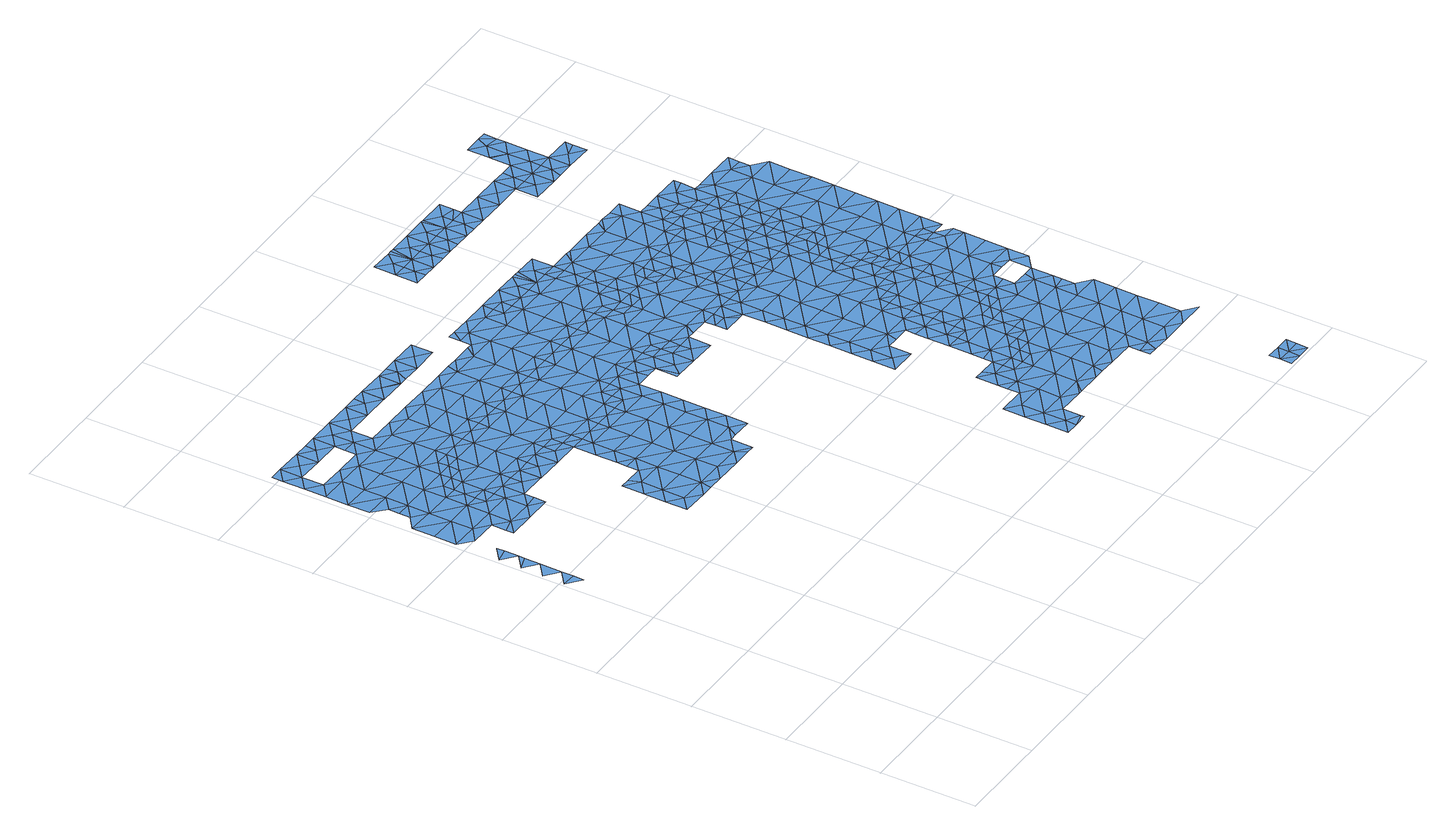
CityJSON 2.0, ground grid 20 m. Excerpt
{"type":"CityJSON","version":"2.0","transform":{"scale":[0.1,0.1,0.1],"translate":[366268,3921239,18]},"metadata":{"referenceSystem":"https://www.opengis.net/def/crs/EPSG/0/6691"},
"CityObjects":{
"waterbody1":{"type":"WaterBody","attributes":{"name":"9","class":"1140","function":"1","WaterBodyRiverFloodingRiskAttribute.description":"5","WaterBodyRiverFloodingRiskAttribute.rankOrg":"1","WaterBodyRiverFloodingRiskAttribute.adminType":"2","WaterBodyRiverFloodingRiskAttribute.scale":"L1"},"geometry":[{"type":"MultiSurface","lod":"1","boundaries":[[[0,1,2]],[[2,1,3]],[[4,3,5]],[[6,7,5]],[[7,6,8]],[[9,10,8]],[[10,9,11]],[[12,13,14]],[[15,14,16]],[[12,14,15]],[[17,13,12]],[[16,18,15]],[[12,19,17]],[[17,19,20]],[[21,22,23]],[[24,25,26]],[[27,12,15]],[[23,22,18]],[[28,29,30]],[[30,20,28]],[[31,22,21]],[[20,19,28]],[[27,19,12]],[[15,18,32]],[[26,29,24]],[[33,34,25]],[[35,36,34]],[[18,22,32]],[[29,28,24]],[[37,33,25]],[[15,32,27]],[[38,28,19]],[[33,35,34]],[[25,24,37]],[[39,40,36]],[[35,39,36]],[[41,38,19]],[[31,42,22]],[[43,32,22]],[[41,19,27]],[[44,24,28]],[[45,46,40]],[[39,45,40]],[[38,44,28]],[[44,37,24]],[[27,32,47]],[[33,48,35]],[[49,42,31]],[[50,51,27]],[[50,27,47]],[[22,42,43]],[[41,27,51]],[[52,45,39]],[[47,32,43]],[[44,53,37]],[[37,54,33]],[[55,38,41]],[[56,55,41]],[[53,54,37]],[[41,51,56]],[[57,47,43]],[[39,58,52]],[[59,42,49]],[[33,54,48]],[[43,42,60]],[[60,42,59]],[[61,57,43]],[[62,38,55]],[[38,63,44]],[[60,61,43]],[[45,52,64]],[[62,63,38]],[[44,63,53]],[[52,58,64]],[[62,55,65]],[[66,54,53]],[[67,48,54]],[[58,68,64]],[[63,66,53]],[[61,60,69]],[[70,68,58]],[[65,71,62]],[[68,72,64]],[[73,71,65]],[[74,61,69]],[[75,67,54]],[[76,63,62]],[[69,60,77]],[[71,76,62]],[[75,54,66]],[[69,78,74]],[[79,72,68]],[[70,79,68]],[[80,81,67]],[[69,77,78]],[[75,80,67]],[[82,78,77]],[[80,70,81]],[[83,63,76]],[[84,78,82]],[[85,79,70]],[[66,86,75]],[[87,83,76]],[[66,63,86]],[[88,80,75]],[[70,80,85]],[[63,83,86]],[[82,89,84]],[[90,78,84]],[[91,88,75]],[[86,91,75]],[[88,92,80]],[[87,93,83]],[[94,79,85]],[[85,80,92]],[[89,95,84]],[[90,84,95]],[[93,96,83]],[[83,96,86]],[[85,92,94]],[[91,97,88]],[[89,98,95]],[[86,99,91]],[[100,96,93]],[[92,101,94]],[[96,99,86]],[[89,102,98]],[[103,95,98]],[[99,104,91]],[[92,105,101]],[[101,106,94]],[[100,107,96]],[[91,104,97]],[[108,103,98]],[[108,98,102]],[[108,109,103]],[[107,110,96]],[[101,105,106]],[[104,111,97]],[[99,96,112]],[[106,105,113]],[[107,114,110]],[[96,110,112]],[[104,99,115]],[[105,116,113]],[[106,113,117]],[[114,118,110]],[[104,115,111]],[[99,112,115]],[[116,119,113]],[[117,113,119]],[[120,110,118]],[[121,119,116]],[[120,122,110]],[[112,110,122]],[[112,123,115]],[[111,115,124]],[[119,121,125]],[[118,126,120]],[[127,125,121]],[[125,128,119]],[[126,129,120]],[[123,112,122]],[[124,115,123]],[[130,125,127]],[[129,131,120]],[[125,130,128]],[[120,132,122]],[[123,133,124]],[[132,123,122]],[[134,131,129]],[[120,131,132]],[[132,135,123]],[[134,136,131]],[[123,135,133]],[[136,137,131]],[[131,137,132]],[[135,138,133]],[[139,138,135]],[[136,140,137]],[[135,132,141]],[[132,137,141]],[[140,142,137]],[[135,143,139]],[[135,141,143]],[[142,144,137]],[[139,143,145]],[[141,137,146]],[[142,147,144]],[[137,144,146]],[[145,143,148]],[[143,141,149]],[[147,150,144]],[[141,146,149]],[[148,143,149]],[[151,152,148]],[[153,154,152]],[[148,149,151]],[[146,144,155]],[[144,150,155]],[[152,151,153]],[[156,155,150]],[[149,146,157]],[[149,158,151]],[[159,153,151]],[[146,155,157]],[[156,160,155]],[[161,159,151]],[[149,157,158]],[[158,161,151]],[[155,162,157]],[[155,160,162]],[[157,163,158]],[[162,160,164]],[[161,158,165]],[[157,162,166]],[[159,161,167]],[[168,167,161]],[[164,169,162]],[[163,157,166]],[[161,165,168]],[[165,158,163]],[[170,166,162]],[[171,165,163]],[[162,169,172]],[[166,170,163]],[[172,169,173]],[[170,162,172]],[[171,163,174]],[[173,175,172]],[[176,163,170]],[[174,163,176]],[[177,178,179]],[[180,175,178]],[[181,172,175]],[[172,182,170]],[[183,174,176]],[[182,176,170]],[[178,177,180]],[[184,183,176]],[[181,175,180]],[[182,172,181]],[[177,185,180]],[[186,184,176]],[[182,186,176]],[[185,177,187]],[[185,188,180]],[[180,188,181]],[[188,189,181]],[[189,190,181]],[[181,190,182]],[[191,184,186]],[[190,192,182]],[[192,193,182]],[[182,193,186]],[[194,191,186]],[[193,194,186]],[[191,194,195]]]}]},
"waterbody2":{"type":"WaterBody","attributes":{"name":"9","class":"1140","function":"1","WaterBodyRiverFloodingRiskAttribute.description":"5","WaterBodyRiverFloodingRiskAttribute.rankOrg":"2","WaterBodyRiverFloodingRiskAttribute.adminType":"2","WaterBodyRiverFloodingRiskAttribute.scale":"L1"},"geometry":[{"type":"MultiSurface","lod":"1","boundaries":[[[50,47,196]],[[196,47,57]],[[51,50,196]],[[65,55,56]],[[56,51,197]],[[51,196,197]],[[57,61,196]],[[65,56,197]],[[198,197,196]],[[198,196,61]],[[73,65,197]],[[199,73,197]],[[198,199,197]],[[198,61,74]],[[74,78,198]],[[199,200,73]],[[87,76,71]],[[71,73,200]],[[78,201,198]],[[87,71,200]],[[198,202,199]],[[90,201,78]],[[199,203,200]],[[200,93,87]],[[198,201,202]],[[203,93,200]],[[90,95,201]],[[199,202,203]],[[201,204,202]],[[100,93,203]],[[201,95,204]],[[202,205,203]],[[204,205,202]],[[203,107,100]],[[95,103,204]],[[103,109,204]],[[203,206,107]],[[203,205,206]],[[207,108,102]],[[208,205,204]],[[109,208,204]],[[209,109,108]],[[114,107,206]],[[108,207,209]],[[209,208,109]],[[118,114,206]],[[207,210,209]],[[211,212,205]],[[205,208,211]],[[206,205,212]],[[206,212,118]],[[210,213,209]],[[209,213,208]],[[214,213,210]],[[213,215,208]],[[208,216,211]],[[126,118,212]],[[211,217,212]],[[212,129,126]],[[214,218,213]],[[208,215,216]],[[217,129,212]],[[218,219,213]],[[211,216,217]],[[215,213,220]],[[134,129,217]],[[218,221,219]],[[213,219,220]],[[216,222,217]],[[216,215,222]],[[217,136,134]],[[221,223,219]],[[215,220,222]],[[223,224,219]],[[224,225,219]],[[219,225,220]],[[217,226,136]],[[217,222,226]],[[225,227,220]],[[220,227,222]],[[140,136,226]],[[222,228,226]],[[226,142,140]],[[225,229,227]],[[222,227,228]],[[229,230,227]],[[226,231,142]],[[226,228,231]],[[230,232,227]],[[227,233,228]],[[147,142,231]],[[232,230,234]],[[233,227,232]],[[147,231,150]],[[235,150,231]],[[231,228,235]],[[234,236,232]],[[228,233,235]],[[237,233,232]],[[156,150,235]],[[232,236,237]],[[236,238,237]],[[235,233,239]],[[156,235,160]],[[239,233,237]],[[238,240,237]],[[160,235,241]],[[235,239,241]],[[242,243,244]],[[245,239,237]],[[246,237,240]],[[164,160,241]],[[240,243,247]],[[243,242,247]],[[246,240,247]],[[242,248,247]],[[245,237,246]],[[245,249,239]],[[164,241,169]],[[241,239,249]],[[250,246,247]],[[248,250,247]],[[169,241,249]],[[246,251,245]],[[173,169,249]],[[179,249,245]],[[248,252,250]],[[251,246,250]],[[253,179,245]],[[178,173,249]],[[251,253,245]],[[252,254,250]],[[178,249,179]],[[175,173,178]],[[250,255,251]],[[177,179,253]],[[250,254,255]],[[251,256,253]],[[253,187,177]],[[254,257,255]],[[251,255,258]],[[257,259,255]],[[251,258,256]],[[187,253,256]],[[185,260,188]],[[260,187,256]],[[185,187,260]],[[258,255,261]],[[255,259,261]],[[260,262,188]],[[189,262,190]],[[189,188,262]],[[261,259,263]],[[256,264,260]],[[256,258,265]],[[262,266,190]],[[258,261,265]],[[265,267,256]],[[192,266,193]],[[268,262,260]],[[192,190,266]],[[269,268,260]],[[263,270,261]],[[256,267,264]],[[260,264,269]],[[266,271,193]],[[271,195,194]],[[272,265,261]],[[194,193,271]],[[272,261,270]],[[273,266,262]],[[274,264,267]],[[271,275,195]],[[273,262,268]],[[276,267,265]],[[277,276,265]],[[278,272,270]],[[265,272,277]],[[267,279,274]],[[278,270,280]],[[281,279,267]],[[281,267,276]],[[268,282,273]],[[271,266,283]],[[284,272,278]],[[285,286,271]],[[275,271,286]],[[266,273,283]],[[283,285,271]],[[280,287,278]],[[282,288,273]],[[289,284,278]],[[289,278,287]],[[288,290,273]],[[273,290,283]],[[291,289,287]],[[292,286,285]],[[283,293,285]],[[291,287,294]],[[290,288,295]],[[293,283,290]],[[296,289,291]],[[297,292,285]],[[294,298,291]],[[295,299,290]],[[300,296,291]],[[285,293,297]],[[298,300,291]],[[299,301,290]],[[302,300,298]],[[292,297,303]],[[304,302,298]],[[305,297,293]],[[306,301,299]],[[293,290,307]],[[308,309,310]],[[307,290,301]],[[302,311,300]],[[311,312,313]],[[309,314,315]],[[305,316,297]],[[303,297,316]],[[313,300,311]],[[304,317,302]],[[309,308,314]],[[306,318,301]],[[305,293,307]],[[319,315,320]],[[321,312,311]],[[322,312,321]],[[322,323,324]],[[318,325,301]],[[315,314,320]],[[308,326,314]],[[325,327,301]],[[301,327,307]],[[328,319,329]],[[311,302,330]],[[329,319,320]],[[302,317,330]],[[323,322,321]],[[331,316,305]],[[330,332,311]],[[333,305,307]],[[327,333,307]],[[332,334,311]],[[335,320,314]],[[311,334,321]],[[336,337,338]],[[339,340,317]],[[341,337,326]],[[335,314,326]],[[342,329,320]],[[341,338,337]],[[343,331,305]],[[321,344,323]],[[330,317,340]],[[345,344,321]],[[345,321,334]],[[346,333,327]],[[343,305,333]],[[347,330,340]],[[335,326,337]],[[336,348,337]],[[339,349,340]],[[327,350,346]],[[351,320,335]],[[342,320,351]],[[352,347,340]],[[333,346,353]],[[352,340,349]],[[354,335,337]],[[350,355,346]],[[356,349,357]],[[358,337,348]],[[356,342,351]],[[357,342,356]],[[358,354,337]],[[354,351,335]],[[359,360,361]],[[353,346,362]],[[363,358,348]],[[362,346,355]],[[364,349,356]],[[361,365,355]],[[352,349,364]],[[366,356,351]],[[367,368,352]],[[361,360,365]],[[355,369,362]],[[368,367,370]],[[367,352,364]],[[369,355,365]],[[363,371,358]],[[372,373,370]],[[360,374,365]],[[366,351,354]],[[372,375,373]],[[366,376,356]],[[356,377,364]],[[378,379,380]],[[374,381,365]],[[370,367,372]],[[376,377,356]],[[371,382,358]],[[377,367,364]],[[365,381,369]],[[383,362,369]],[[384,371,380]],[[372,385,375]],[[358,386,354]],[[385,374,387]],[[387,375,385]],[[381,388,369]],[[389,372,367]],[[388,383,369]],[[384,382,371]],[[390,381,374]],[[385,390,374]],[[377,389,367]],[[386,358,382]],[[391,376,366]],[[392,381,390]],[[366,354,391]],[[389,393,372]],[[372,394,385]],[[391,354,386]],[[385,394,390]],[[395,392,390]],[[391,396,376]],[[376,397,377]],[[372,393,394]],[[398,395,390]],[[397,376,396]],[[389,377,397]],[[397,399,389]],[[390,394,398]],[[393,389,399]],[[399,400,393]],[[394,401,398]],[[402,395,398]],[[394,393,403]],[[394,403,401]],[[404,398,401]],[[393,400,403]],[[398,404,402]]]}]},
"waterbody3":{"type":"WaterBody","attributes":{"name":"9","class":"1140","function":"1","WaterBodyRiverFloodingRiskAttribute.description":"5","WaterBodyRiverFloodingRiskAttribute.rankOrg":"1","WaterBodyRiverFloodingRiskAttribute.adminType":"2","WaterBodyRiverFloodingRiskAttribute.scale":"L1"},"geometry":[{"type":"MultiSurface","lod":"1","boundaries":[[[405,406,407]],[[407,406,408]],[[407,408,409]],[[409,408,410]],[[408,411,410]],[[412,410,411]],[[413,414,415]],[[414,416,415]],[[416,414,417]],[[418,419,420]],[[248,419,418]],[[419,248,242]],[[421,422,102]],[[207,102,422]],[[422,210,207]],[[214,210,423]],[[423,218,214]],[[424,425,426]],[[427,428,429]],[[430,428,431]],[[432,424,433]],[[434,431,413]],[[433,417,414]],[[413,415,435]],[[415,416,436]],[[433,437,417]],[[438,426,425]],[[426,438,439]],[[425,427,440]],[[424,427,425]],[[424,428,427]],[[441,442,236]],[[428,424,431]],[[432,431,424]],[[427,443,440]],[[431,432,413]],[[432,433,413]],[[414,413,433]],[[426,439,437]],[[424,426,433]],[[433,426,437]],[[420,444,445]],[[419,244,420]],[[242,244,419]],[[446,406,405]],[[428,430,447]],[[406,411,408]],[[411,448,412]],[[449,448,450]],[[451,450,430]],[[450,451,452]],[[453,452,451]],[[454,453,451]],[[430,431,451]],[[434,451,431]],[[451,434,454]],[[434,455,454]],[[423,210,422]],[[423,456,218]],[[457,223,456]],[[436,458,457]],[[459,460,458]],[[420,244,444]],[[238,236,442]],[[229,225,461]],[[224,461,225]],[[456,223,221]],[[449,462,448]],[[462,412,448]],[[446,463,429]],[[427,429,463]],[[463,443,427]],[[446,429,406]],[[406,429,428]],[[447,406,428]],[[447,411,406]],[[447,430,411]],[[430,448,411]],[[448,430,450]],[[454,421,453]],[[454,422,421]],[[455,422,454]],[[455,423,422]],[[455,435,423]],[[434,435,455]],[[434,413,435]],[[423,435,456]],[[456,435,415]],[[415,457,456]],[[415,436,457]],[[441,464,445]],[[441,445,444]],[[441,444,442]],[[244,442,444]],[[243,442,244]],[[243,238,442]],[[240,238,243]],[[461,230,229]],[[458,230,461]],[[230,458,460]],[[234,230,460]],[[234,460,236]],[[236,460,441]],[[460,459,441]],[[457,458,461]],[[457,461,223]],[[224,223,461]],[[221,218,456]]]}]},
"waterbody4":{"type":"WaterBody","attributes":{"name":"9","class":"1140","function":"1","WaterBodyRiverFloodingRiskAttribute.description":"5","WaterBodyRiverFloodingRiskAttribute.rankOrg":"2","WaterBodyRiverFloodingRiskAttribute.adminType":"2","WaterBodyRiverFloodingRiskAttribute.scale":"L1"},"geometry":[{"type":"MultiSurface","lod":"1","boundaries":[[[465,466,467]],[[466,465,468]],[[468,465,469]],[[469,467,470]],[[467,471,470]],[[469,465,467]],[[469,470,472]],[[127,472,470]],[[470,128,127]],[[128,470,471]]]}]},
"waterbody5":{"type":"WaterBody","attributes":{"name":"9","class":"1140","function":"1","WaterBodyRiverFloodingRiskAttribute.description":"5","WaterBodyRiverFloodingRiskAttribute.rankOrg":"1","WaterBodyRiverFloodingRiskAttribute.adminType":"2","WaterBodyRiverFloodingRiskAttribute.scale":"L1"},"geometry":[{"type":"MultiSurface","lod":"1","boundaries":[[[473,474,475]],[[476,475,474]],[[477,476,474]],[[478,476,477]],[[473,479,474]],[[480,481,478]],[[477,480,478]],[[482,477,474]],[[479,473,483]],[[479,482,474]],[[484,481,480]],[[482,485,477]],[[486,480,477]],[[485,486,477]],[[486,484,480]],[[487,485,482]],[[488,489,484]],[[486,488,484]],[[490,489,488]],[[487,491,485]],[[492,490,488]],[[493,490,492]],[[494,491,487]],[[486,495,488]],[[496,493,492]],[[486,485,495]],[[497,492,488]],[[495,485,491]],[[498,497,488]],[[499,496,492]],[[495,498,488]],[[494,500,491]],[[497,501,492]],[[501,499,492]],[[502,491,500]],[[503,497,498]],[[504,502,500]],[[495,491,505]],[[495,506,498]],[[498,507,503]],[[505,491,502]],[[506,507,498]],[[502,504,508]],[[495,505,506]],[[509,505,502]],[[506,510,507]],[[511,502,508]],[[512,507,510]],[[512,513,514]],[[511,509,502]],[[509,506,505]],[[513,512,510]],[[508,515,511]],[[506,516,510]],[[513,510,517]],[[518,506,509]],[[516,517,510]],[[519,520,521]],[[516,506,518]],[[521,522,515]],[[521,520,522]],[[511,515,523]],[[509,524,518]],[[516,525,517]],[[526,522,520]],[[509,511,524]],[[527,517,525]],[[515,522,523]],[[528,527,525]],[[524,511,523]],[[529,516,518]],[[525,530,528]],[[531,528,530]],[[531,532,533]],[[534,529,518]],[[526,535,522]],[[536,525,516]],[[532,531,530]],[[518,524,534]],[[529,536,516]],[[536,530,525]],[[523,522,537]],[[538,532,530]],[[539,535,526]],[[537,522,535]],[[524,523,540]],[[540,523,537]],[[534,541,529]],[[542,530,536]],[[538,530,542]],[[534,524,541]],[[541,524,540]],[[543,535,539]],[[544,538,542]],[[545,538,544]],[[537,535,543]],[[546,545,544]],[[547,542,536]],[[529,541,548]],[[549,550,551]],[[536,529,552]],[[549,546,544]],[[553,543,539]],[[551,546,549]],[[552,529,548]],[[544,542,554]],[[549,555,550]],[[537,543,556]],[[540,537,557]],[[555,558,559]],[[560,549,544]],[[559,550,555]],[[557,537,556]],[[547,536,552]],[[561,544,554]],[[555,562,558]],[[554,542,547]],[[541,540,563]],[[560,544,561]],[[564,558,562]],[[565,564,562]],[[540,557,563]],[[566,567,565]],[[552,548,568]],[[547,569,554]],[[548,541,570]],[[571,549,560]],[[566,565,562]],[[567,336,338]],[[552,572,547]],[[570,541,563]],[[571,573,549]],[[552,568,574]],[[568,548,570]],[[575,562,555]],[[576,571,560]],[[552,574,572]],[[336,567,566]],[[555,549,573]],[[569,547,577]],[[547,572,577]],[[348,336,566]],[[578,571,576]],[[575,555,573]],[[566,562,575]],[[579,348,566]],[[575,579,566]],[[577,580,578]],[[573,571,581]],[[571,578,581]],[[363,348,579]],[[578,580,581]],[[575,378,579]],[[582,573,581]],[[380,363,579]],[[575,573,583]],[[575,583,378]],[[579,378,380]],[[380,371,363]],[[573,582,583]],[[379,378,583]]]}]},
"waterbody6":{"type":"WaterBody","attributes":{"name":"9","class":"1140","function":"1","WaterBodyRiverFloodingRiskAttribute.description":"5","WaterBodyRiverFloodingRiskAttribute.rankOrg":"2","WaterBodyRiverFloodingRiskAttribute.adminType":"2","WaterBodyRiverFloodingRiskAttribute.scale":"L1"},"geometry":[{"type":"MultiSurface","lod":"1","boundaries":[[[183,184,584]],[[167,168,585]],[[586,587,184]],[[586,195,588]],[[587,589,184]],[[585,590,167]],[[191,195,586]],[[191,586,184]],[[584,174,183]],[[591,584,184]],[[165,171,585]],[[585,168,165]],[[171,174,585]],[[174,584,590]],[[587,586,588]],[[591,184,589]],[[584,591,590]],[[585,174,590]]]}]},
"waterbody7":{"type":"WaterBody","attributes":{"name":"9","class":"1140","function":"1","WaterBodyRiverFloodingRiskAttribute.description":"5","WaterBodyRiverFloodingRiskAttribute.rankOrg":"1","WaterBodyRiverFloodingRiskAttribute.adminType":"2","WaterBodyRiverFloodingRiskAttribute.scale":"L1"},"geometry":[{"type":"MultiSurface","lod":"1","boundaries":[[[304,298,592]],[[349,339,357]],[[357,339,593]],[[329,357,593]],[[357,329,342]],[[319,328,594]],[[592,594,328]],[[592,328,317]],[[593,317,328]],[[338,595,596]],[[597,598,599]],[[599,598,600]],[[598,601,600]],[[601,602,600]],[[603,604,605]],[[606,604,607]],[[605,602,603]],[[608,609,610]],[[280,270,611]],[[270,612,611]],[[287,280,611]],[[294,287,613]],[[341,595,338]],[[326,308,341]],[[329,593,328]],[[339,317,593]],[[304,592,317]],[[613,298,294]],[[594,592,614]],[[287,611,613]],[[611,612,615]],[[615,612,616]],[[617,618,619]],[[620,619,618]],[[621,616,612]],[[270,263,612]],[[257,622,259]],[[621,622,623]],[[610,624,608]],[[625,608,624]],[[626,608,625]],[[626,609,608]],[[627,609,626]],[[628,629,630]],[[628,620,629]],[[631,620,628]],[[632,620,631]],[[632,633,620]],[[632,634,633]],[[634,635,633]],[[636,635,634]],[[637,635,636]],[[637,594,635]],[[637,315,594]],[[309,315,637]],[[308,310,595]],[[595,310,638]],[[638,310,636]],[[639,638,636]],[[640,638,639]],[[641,642,639]],[[641,639,643]],[[644,643,639]],[[644,606,643]],[[644,645,606]],[[644,631,645]],[[644,634,631]],[[645,646,606]],[[647,646,645]],[[626,646,647]],[[647,645,628]],[[646,605,606]],[[648,605,646]],[[605,648,600]],[[649,600,648]],[[649,650,600]],[[625,651,646]],[[650,652,599]],[[653,599,652]],[[653,654,599]],[[622,655,623]],[[655,622,656]],[[257,656,622]],[[254,656,257]],[[263,259,612]],[[259,621,612]],[[259,622,621]],[[617,616,621]],[[619,616,617]],[[619,615,616]],[[615,619,633]],[[633,614,615]],[[614,611,615]],[[614,613,611]],[[592,613,614]],[[592,298,613]],[[654,597,599]],[[650,599,600]],[[600,602,605]],[[651,648,646]],[[606,605,604]],[[607,643,606]],[[634,644,639]],[[639,642,640]],[[596,595,638]],[[341,308,595]],[[637,310,309]],[[594,315,319]],[[594,614,635]],[[310,637,636]],[[636,634,639]],[[635,614,633]],[[620,633,619]],[[631,634,632]],[[645,631,628]],[[618,629,620]],[[628,630,647]],[[630,627,647]],[[647,627,626]],[[626,625,646]]]}]},
"waterbody8":{"type":"WaterBody","attributes":{"name":"9","class":"1140","function":"1","WaterBodyRiverFloodingRiskAttribute.description":"5","WaterBodyRiverFloodingRiskAttribute.rankOrg":"2","WaterBodyRiverFloodingRiskAttribute.adminType":"2","WaterBodyRiverFloodingRiskAttribute.scale":"L1"},"geometry":[{"type":"MultiSurface","lod":"1","boundaries":[[[657,658,659]],[[660,657,659]],[[661,662,663]],[[663,662,664]],[[665,664,662]],[[666,667,668]],[[669,670,668]],[[671,672,669]],[[673,672,674]],[[662,661,666]],[[668,671,669]],[[675,658,657]],[[671,668,667]],[[663,657,660]],[[676,665,662]],[[676,662,666]],[[676,666,668]],[[670,676,668]],[[664,657,663]],[[675,657,664]],[[674,672,671]],[[677,669,672]],[[677,672,678]],[[678,672,673]]]}]},
"waterbody9":{"type":"WaterBody","attributes":{"name":"9","class":"1140","function":"1","WaterBodyRiverFloodingRiskAttribute.description":"5","WaterBodyRiverFloodingRiskAttribute.rankOrg":"1","WaterBodyRiverFloodingRiskAttribute.adminType":"2","WaterBodyRiverFloodingRiskAttribute.scale":"L1"},"geometry":[{"type":"MultiSurface","lod":"1","boundaries":[[[679,680,681]],[[681,680,669]],[[676,680,679]],[[682,677,678]],[[683,684,682]],[[685,684,683]],[[685,669,684]],[[670,669,680]],[[679,686,676]],[[664,687,688]],[[689,664,688]],[[687,664,690]],[[675,664,689]],[[665,676,686]],[[689,688,691]],[[658,675,689]],[[691,658,689]],[[669,677,684]],[[681,669,685]],[[680,676,670]],[[664,665,686]],[[664,686,690]],[[690,686,679]],[[677,682,684]]]}]},
"waterbody10":{"type":"WaterBody","attributes":{"name":"9","class":"1140","function":"1","WaterBodyRiverFloodingRiskAttribute.description":"5","WaterBodyRiverFloodingRiskAttribute.rankOrg":"2","WaterBodyRiverFloodingRiskAttribute.adminType":"2","WaterBodyRiverFloodingRiskAttribute.scale":"L1"},"geometry":[{"type":"MultiSurface","lod":"1","boundaries":[[[601,598,692]],[[693,692,598]],[[692,693,694]],[[693,695,694]],[[533,695,693]],[[533,532,695]],[[531,533,696]],[[528,531,696]],[[527,528,697]],[[697,517,527]],[[513,517,697]],[[512,514,698]],[[698,514,699]],[[514,697,699]],[[699,697,696]],[[699,696,700]],[[700,696,654]],[[654,696,693]],[[597,654,693]],[[692,694,701]],[[694,695,546]],[[696,533,693]],[[532,545,695]],[[696,697,528]],[[702,638,640]],[[596,638,702]],[[567,596,702]],[[567,338,596]],[[513,697,514]],[[703,700,652]],[[699,703,704]],[[640,642,702]],[[567,702,565]],[[558,564,705]],[[642,641,706]],[[607,604,706]],[[602,692,701]],[[603,602,701]],[[641,643,706]],[[706,643,607]],[[564,565,705]],[[702,705,565]],[[642,705,702]],[[706,705,642]],[[701,705,706]],[[707,705,701]],[[558,705,707]],[[559,558,707]],[[551,550,694]],[[550,707,694]],[[551,694,546]],[[545,546,695]],[[545,532,538]],[[698,501,497]],[[499,501,698]],[[503,698,497]],[[699,704,499]],[[604,603,701]],[[604,701,706]],[[601,692,602]],[[701,694,707]],[[550,559,707]],[[507,512,503]],[[503,512,698]],[[698,699,499]],[[700,703,699]],[[700,654,653]],[[653,652,700]],[[597,693,598]]]}]},
"waterbody11":{"type":"WaterBody","attributes":{"name":"9","class":"1140","function":"1","WaterBodyRiverFloodingRiskAttribute.description":"5","WaterBodyRiverFloodingRiskAttribute.rankOrg":"2","WaterBodyRiverFloodingRiskAttribute.adminType":"2","WaterBodyRiverFloodingRiskAttribute.scale":"L1"},"geometry":[{"type":"MultiSurface","lod":"1","boundaries":[[[708,709,710]],[[708,711,709]],[[712,711,708]],[[711,713,709]],[[714,713,711]],[[713,715,709]],[[716,709,715]],[[716,710,709]]]}]},
"waterbody12":{"type":"WaterBody","attributes":{"name":"9","class":"1140","function":"1","WaterBodyRiverFloodingRiskAttribute.description":"5","WaterBodyRiverFloodingRiskAttribute.rankOrg":"1","WaterBodyRiverFloodingRiskAttribute.adminType":"2","WaterBodyRiverFloodingRiskAttribute.scale":"L1"},"geometry":[{"type":"MultiSurface","lod":"1","boundaries":[[[282,268,269]],[[717,288,282]],[[288,717,279]],[[274,279,717]],[[368,370,718]],[[374,360,719]],[[359,720,344]],[[375,719,721]],[[345,334,721]],[[313,722,300]],[[296,300,722]],[[284,289,723]],[[722,723,289]],[[322,324,724]],[[350,327,725]],[[350,725,361]],[[355,350,361]],[[295,288,726]],[[726,299,295]],[[727,299,726]],[[306,299,727]],[[325,318,725]],[[318,720,725]],[[324,720,318]],[[272,284,723]],[[324,323,720]],[[296,722,289]],[[724,324,727]],[[728,724,727]],[[723,722,728]],[[728,276,723]],[[264,274,269]],[[322,724,312]],[[323,344,720]],[[324,318,727]],[[722,724,728]],[[720,359,725]],[[325,725,327]],[[727,318,306]],[[728,727,726]],[[726,279,728]],[[360,359,719]],[[282,269,717]],[[288,279,726]],[[269,274,717]],[[281,728,279]],[[281,276,728]],[[723,276,277]],[[277,272,723]],[[312,724,722]],[[313,312,722]],[[345,721,344]],[[719,344,721]],[[344,719,359]],[[359,361,725]],[[387,374,719]],[[375,387,719]],[[373,375,721]],[[373,721,370]],[[370,721,718]],[[721,334,718]],[[332,718,334]],[[332,330,718]],[[347,718,330]],[[347,352,718]],[[368,718,352]]]}]},
"waterbody13":{"type":"WaterBody","attributes":{"name":"9","class":"1140","function":"1","WaterBodyRiverFloodingRiskAttribute.description":"5","WaterBodyRiverFloodingRiskAttribute.rankOrg":"1","WaterBodyRiverFloodingRiskAttribute.adminType":"2","WaterBodyRiverFloodingRiskAttribute.scale":"L1"},"geometry":[{"type":"MultiSurface","lod":"1","boundaries":[[[729,730,731]],[[731,730,732]],[[733,734,735]],[[734,733,736]],[[737,673,736]],[[734,738,739]],[[740,741,739]],[[741,740,742]],[[742,740,743]],[[744,742,745]],[[744,746,742]],[[747,736,733]],[[748,746,749]],[[741,742,746]],[[748,741,746]],[[743,745,742]],[[750,739,741]],[[735,739,750]],[[735,734,739]],[[729,751,749]],[[735,747,733]],[[746,729,749]],[[747,737,736]],[[737,747,678]],[[738,740,739]],[[731,751,729]],[[744,752,746]],[[737,678,673]],[[729,752,730]],[[729,746,752]]]}]},
"waterbody14":{"type":"WaterBody","attributes":{"name":"9","class":"1140","function":"1","WaterBodyRiverFloodingRiskAttribute.description":"5","WaterBodyRiverFloodingRiskAttribute.rankOrg":"2","WaterBodyRiverFloodingRiskAttribute.adminType":"2","WaterBodyRiverFloodingRiskAttribute.scale":"L1"},"geometry":[{"type":"MultiSurface","lod":"1","boundaries":[[[753,754,755]],[[743,740,753]],[[738,734,756]],[[757,745,758]],[[757,758,759]],[[753,745,743]],[[753,760,745]],[[756,740,738]],[[756,734,761]],[[760,762,758]],[[755,760,753]],[[754,756,761]],[[756,754,740]],[[759,758,762]],[[740,754,753]],[[760,758,745]]]}]}
},
"vertices":[
[30,765,10],[31,786,10],[2,789,10],[31,812,10],[3,835,10],[32,858,10],[32,891,10],[4,881,10],[33,904,10],[33,933,10],[5,928,10],[33,950,10],[63,1065,9],[7,1066,10],[6,1020,10],[63,1019,9],[34,997,9],[7,1113,10],[91,996,9],[64,1112,9],[36,1135,9],[90,949,9],[119,972,9],[90,964,9],[65,1204,9],[9,1251,10],[9,1205,10],[120,1065,9],[65,1158,9],[37,1181,9],[36,1158,9],[147,949,9],[119,1018,9],[67,1297,9],[10,1297,10],[39,1320,10],[11,1344,10],[66,1250,9],[121,1157,9],[39,1366,10],[11,1390,10],[121,1111,9],[175,971,9],[176,1018,9],[122,1203,9],[40,1412,10],[12,1413,10],[148,1041,9],[95,1319,9],[203,948,9],[148,1064,9],[149,1087,9],[68,1389,9],[123,1249,9],[124,1296,9],[149,1133,9],[149,1110,9],[176,1041,9],[96,1365,9],[204,973,9],[204,994,9],[205,1040,9],[178,1156,9],[179,1202,9],[97,1412,9],[178,1133,9],[180,1249,9],[152,1318,9],[125,1388,9],[233,1017,9],[153,1365,9],[207,1156,9],[128,1411,9],[206,1133,9],[233,1040,9],[180,1295,9],[207,1179,9],[261,993,9],[262,1039,9],[154,1411,9],[181,1341,9],[153,1342,9],[262,993,9],[236,1202,9],[290,1016,9],[182,1387,9],[236,1248,9],[235,1178,9],[209,1318,9],[318,992,9],[290,1039,9],[237,1294,9],[210,1364,9],[264,1178,9],[210,1410,9],[318,1039,9],[292,1201,9],[266,1317,9],[346,1015,9],[293,1247,9],[292,1178,9],[238,1386,9],[374,991,9],[347,1038,9],[294,1293,9],[266,1363,9],[267,1409,9],[320,1177,9],[375,1015,9],[375,1038,9],[349,1200,9],[322,1316,9],[350,1246,9],[295,1386,9],[349,1177,9],[350,1292,9],[323,1362,9],[297,1409,9],[377,1176,9],[324,1408,9],[406,1199,9],[324,1362,9],[407,1245,9],[407,1291,9],[379,1315,9],[352,1385,9],[405,1176,9],[380,1361,9],[381,1407,9],[434,1175,9],[380,1364,9],[463,1198,9],[463,1244,9],[436,1314,9],[462,1175,9],[464,1291,9],[491,1175,9],[519,1197,9],[470,1314,9],[493,1313,9],[519,1174,9],[520,1244,9],[547,1174,9],[521,1290,9],[576,1196,9],[538,1313,9],[577,1243,9],[576,1173,9],[549,1312,9],[577,1289,9],[604,1173,9],[578,1335,9],[550,1335,9],[566,1358,9],[550,1359,9],[633,1196,9],[632,1173,9],[633,1242,9],[634,1288,9],[607,1358,9],[661,1172,9],[635,1334,9],[690,1195,9],[691,1287,9],[689,1172,9],[663,1311,9],[690,1241,9],[664,1357,9],[663,1334,9],[718,1171,9],[747,1240,9],[691,1310,9],[746,1194,9],[746,1171,9],[720,1310,9],[774,1170,9],[748,1286,9],[802,1124,9],[774,1147,9],[774,1124,9],[802,1147,9],[803,1193,9],[804,1239,9],[748,1309,9],[776,1309,9],[831,1146,9],[804,1286,9],[830,1123,9],[831,1170,9],[831,1193,9],[832,1216,9],[805,1309,9],[832,1239,9],[832,1262,9],[833,1285,9],[833,1308,9],
[177,1064,9],[178,1110,9],[234,1063,9],[234,1109,9],[235,1155,9],[290,1062,9],[291,1108,9],[292,1154,9],[347,1061,9],[348,1107,9],[348,1154,9],[403,991,9],[404,1060,9],[403,1014,9],[431,991,9],[404,1107,9],[405,1153,9],[460,1013,9],[459,990,9],[461,1060,9],[461,1106,9],[462,1152,9],[488,990,9],[517,1012,9],[517,1059,9],[516,989,9],[518,1105,9],[545,989,9],[545,1012,9],[545,1035,9],[519,1151,9],[574,1058,9],[575,1104,9],[574,1035,9],[602,1034,9],[575,1150,9],[631,1057,9],[631,1103,9],[630,1034,9],[632,1149,9],[659,1033,9],[687,1056,9],[687,1033,9],[688,1102,9],[716,1033,9],[689,1149,9],[743,986,9],[715,1010,9],[715,986,9],[745,1102,9],[744,1055,9],[744,1009,9],[772,986,9],[746,1148,9],[800,1008,9],[801,1054,9],[787,985,9],[802,1101,9],[828,985,9],[857,1007,9],[858,1100,9],[857,984,9],[858,1054,9],[885,984,9],[859,1146,9],[914,1007,8],[860,1192,9],[913,983,8],[887,1123,9],[914,1053,8],[860,1238,9],[915,1099,8],[888,1169,9],[887,1146,9],[942,983,8],[861,1285,9],[942,1029,8],[917,1191,9],[915,1122,8],[878,1308,9],[943,1075,8],[943,1052,8],[970,1006,8],[944,1122,8],[970,983,8],[944,1099,8],[916,1168,8],[917,1238,9],[971,1029,8],[918,1284,9],[890,1307,9],[999,982,8],[945,1168,8],[999,1028,8],[973,1191,9],[1027,1005,8],[947,1307,9],[974,1237,9],[1027,982,8],[973,1167,8],[1028,1028,8],[975,1283,9],[1055,981,8],[1001,1167,8],[1056,1028,8],[1030,1190,9],[1084,1004,8],[990,1306,9],[1084,981,8],[1031,1282,9],[1030,1167,8],[1031,1236,9],[1138,841,8],[1110,865,8],[1110,842,8],[1085,1050,8],[1057,1074,8],[1056,1051,8],[1139,865,8],[1111,888,8],[1003,1306,9],[1112,980,8],[1058,1166,8],[1111,911,8],[1139,911,8],[1085,1096,8],[1057,1097,8],[1086,1120,8],[1057,1120,8],[1058,1189,9],[1167,841,8],[1059,1212,9],[1111,934,8],[1140,934,8],[1113,1027,8],[1028,1305,9],[1113,1050,8],[1059,1259,9],[1113,1073,8],[1195,864,8],[1194,794,8],[1195,817,8],[1166,795,8],[1140,980,8],[1141,1003,8],[1166,818,8],[1168,933,8],[1060,1305,9],[1114,1119,8],[1114,1096,8],[1087,1235,9],[1141,1026,8],[1223,794,8],[1169,980,8],[1087,1212,9],[1196,910,8],[1169,1026,8],[1082,1258,9],[1252,863,8],[1115,1212,9],[1197,956,8],[1168,957,8],[1251,817,8],[1115,1165,8],[1143,1165,8],[1115,1188,9],[1116,1258,9],[1251,794,8],[1197,1002,8],[1143,1188,9],[1253,909,8],[1198,1049,8],[1170,1049,8],[1144,1234,9],[1170,1072,8],[1279,793,8],[1199,1095,8],[1170,1095,8],[1172,1164,8],[1171,1118,8],[1254,955,8],[1254,1001,8],[1279,747,8],[1307,746,8],[1279,770,8],[1172,1211,8],[1308,816,8],[1173,1257,9],[1308,770,8],[1200,1141,8],[1309,862,8],[1171,1141,8],[1173,1241,9],[1255,1048,8],[1200,1187,8],[1310,908,8],[1188,1210,8],[1256,1094,8],[1256,1140,8],[1229,1210,8],[1310,954,8],[1311,1001,8],[1257,1186,8],[1312,1047,8],[1312,1093,8],[1285,1163,8],[1286,1209,8],[1313,1139,8],[1285,1184,8],
[395,714,9],[399,737,9],[370,714,9],[342,738,9],[314,715,9],[314,761,9],[343,784,9],[315,807,9],[515,874,9],[571,873,9],[572,919,9],[600,896,9],[599,849,9],[771,939,9],[743,963,9],[714,940,9],[374,945,9],[402,968,9],[459,967,9],[513,781,9],[541,758,9],[570,781,9],[512,735,9],[456,782,9],[456,736,9],[400,829,9],[457,828,9],[514,828,9],[571,827,9],[458,875,9],[515,920,9],[601,942,9],[599,803,9],[556,758,9],[598,757,9],[540,712,9],[658,987,9],[687,1010,9],[523,712,9],[686,964,9],[666,941,9],[427,713,9],[400,783,9],[344,830,9],[336,853,9],[372,853,9],[401,876,9],[373,877,9],[373,899,9],[402,922,9],[458,921,9],[516,966,9],[573,965,9],[601,988,9],[633,988,9],[630,1011,9],[573,1012,9],[316,854,9],[484,712,9],[657,941,9],
[465,1383,9],[494,1406,9],[437,1407,9],[493,1360,9],[437,1360,9],[409,1384,9],[407,1407,9],[398,1361,9],
[902,244,8],[903,267,8],[874,244,8],[875,291,8],[903,313,8],[875,337,8],[931,252,8],[904,360,8],[876,383,8],[931,290,8],[931,244,8],[933,382,8],[960,312,8],[961,359,8],[988,289,8],[962,405,8],[933,407,8],[934,428,8],[1017,312,8],[962,451,8],[934,475,8],[995,289,8],[1018,358,8],[954,474,8],[990,428,8],[1018,404,8],[991,474,8],[1045,288,8],[991,451,8],[1074,311,8],[1019,427,8],[1068,288,8],[1074,357,8],[1075,403,8],[1047,427,8],[1102,287,8],[1131,356,8],[1076,449,8],[1130,310,8],[1047,450,8],[1076,473,8],[1048,473,8],[1158,286,8],[1132,449,8],[1104,472,8],[1132,402,8],[1158,240,8],[1177,240,8],[1158,263,8],[1186,263,8],[1187,309,8],[1188,355,8],[1133,495,8],[1214,239,8],[1105,495,8],[1105,518,8],[1189,448,8],[1134,541,8],[1105,541,8],[1134,564,8],[1106,565,8],[1189,402,8],[1243,262,8],[1190,494,8],[1244,308,8],[1163,564,8],[1271,239,8],[1245,354,8],[1245,401,8],[1191,540,8],[1300,261,8],[1191,586,8],[1163,587,8],[1163,610,8],[1247,539,8],[1246,447,8],[1192,633,8],[1164,656,8],[1164,633,8],[1247,493,8],[1328,238,8],[1219,563,8],[1193,679,8],[1301,307,8],[1301,354,8],[1165,702,8],[1164,679,8],[1220,609,8],[1220,588,8],[1193,725,8],[1302,400,8],[1165,725,8],[1165,749,8],[1194,771,8],[1166,772,8],[1275,470,8],[1254,562,8],[1303,446,8],[1249,632,8],[1275,516,8],[1249,678,8],[1275,496,8],[1250,724,8],[1250,609,8],[1276,562,8],[1277,608,8],[1251,770,8],[1305,585,8],[1305,631,8],[1306,677,8],[1307,723,8],
[748,1333,9],[692,1333,9],[805,1332,9],[786,1355,9],[834,1354,9],[777,1355,9],[720,1356,9],[768,1355,9],
[1083,958,8],[1140,957,8],[1083,912,8],[1138,818,8],[1138,795,8],[1049,589,8],[1050,612,8],[1021,589,8],[1022,635,8],[1050,635,8],[1050,658,8],[1051,681,8],[1051,704,8],[1022,681,8],[1023,728,8],[1051,727,8],[908,637,8],[880,660,8],[880,614,8],[970,959,8],[913,960,8],[1027,959,8],[1026,912,8],[969,913,8],[912,914,8],[884,891,8],[883,845,8],[912,868,8],[911,822,8],[884,938,8],[856,961,9],[872,938,9],[936,613,8],[937,660,8],[909,683,8],[881,707,8],[910,775,8],[882,799,8],[882,753,8],[967,775,8],[968,821,8],[968,867,8],[1024,820,8],[1025,866,8],[1081,819,8],[1082,865,8],[1109,796,8],[1081,773,8],[1109,773,8],[1080,750,8],[1109,749,8],[1052,750,8],[1024,774,8],[966,728,8],[966,682,8],[910,729,8],[994,659,8],[993,639,8],[993,612,8],[960,659,8],[992,566,8],[1021,566,8],[1049,565,8],[828,938,9],[828,962,9],
[694,1518,7],[666,1542,7],[666,1496,7],[694,1495,7],[754,1494,7],[751,1517,7],[722,1495,7],[723,1541,7],[751,1541,7],[779,1494,7],[805,1494,7],[808,1517,7],[837,1539,7],[808,1540,7],[836,1493,7],[865,1516,7],[893,1492,7],[862,1493,7],[695,1541,7],[780,1540,7],[865,1539,7],[893,1538,7],
[781,1586,7],[809,1563,7],[831,1586,7],[894,1555,7],[894,1585,7],[865,1562,7],[837,1586,7],[752,1564,7],[724,1587,7],[716,1587,7],[695,1565,7],[732,1587,7],[667,1588,7],
[1078,634,8],[1078,588,8],[1135,633,8],[1135,587,8],[1077,542,8],[1076,496,8],[1019,450,8],[1020,496,8],[1020,543,8],[1079,681,8],[1137,772,8],[992,520,8],[991,494,8],[1137,726,8],[1080,727,8],[1136,680,8],
[1297,53,6],[1296,30,6],[1325,53,6],[1268,31,6],[1268,54,6],[1296,7,5],[1268,7,5],[1325,7,5],[1325,30,6],
[916,1145,8],[1141,1049,8],[1143,1142,8],[1086,1143,8],[1142,1096,8],[1028,1051,8],[971,1052,8],[1029,1097,8],[1087,1189,9],[973,1144,8],[1029,1144,8],[972,1098,8],
[1093,1605,7],[1121,1600,7],[1104,1628,7],[1122,1627,7],[978,1514,7],[1006,1491,7],[1007,1537,7],[949,1491,7],[921,1515,7],[1034,1490,7],[1035,1513,7],[1063,1490,7],[1064,1536,7],[1092,1512,7],[1091,1489,7],[1120,1535,7],[1120,1489,7],[1092,1559,7],[950,1538,7],[1064,1580,7],[1064,1582,7],[1037,1536,7],[1065,1628,7],[1121,1581,7],
[1091,1466,7],[1062,1443,7],[1083,1443,7],[1034,1467,7],[1176,1488,7],[1148,1465,7],[1176,1472,7],[1119,1443,7],[1005,1444,7],[1176,1442,7]
]}
